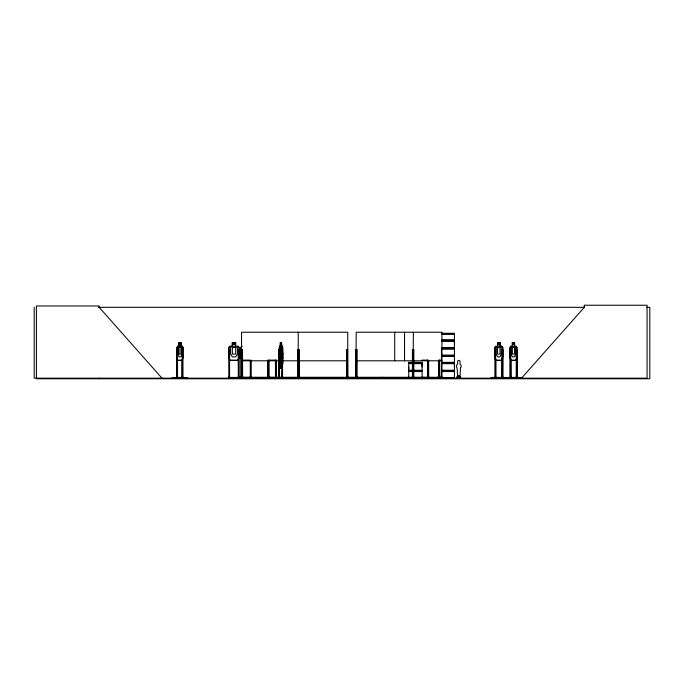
<?xml version="1.0" encoding="UTF-8"?>
<svg xmlns="http://www.w3.org/2000/svg" width="684" height="684" viewBox="0 0 684 684"><rect width="100%" height="100%" fill="white"/><g stroke="black" fill="none" stroke-linecap="round" stroke-linejoin="round"><path stroke-width="1.03" d="M412.076 370.224L408.724 370.224L408.741 366.94M422.088 366.94L422.088 363.657L413.683 363.666M454.424 366.94L454.424 363.657L441.958 363.666M454.424 344.471L454.424 341.188L441.958 341.188M350.678 378.09L350.678 377.577L361.4 377.619L361.391 378.166L345.146 378.021L345.129 377.585L350.43 377.585M407.835 378.09L407.835 377.619M418.548 378.09L418.548 377.577L407.134 377.577M279.328 354.03L279.679 350.516L282.466 350.516L282.774 354.03M279.44 354.03L279.79 350.516M282.201 360.382L282.706 356.886L282.312 360.382L279.628 360.382L279.2 356.868L279.653 360.263L282.287 360.263M273.839 377.619L273.865 378.166M283.971 377.619L283.997 378.166M182.243 360.382L182.859 356.868M281.526 368.095L282.099 356.843L281.526 347.489L280.457 347.489L279.893 356.843L280.423 368.214L281.68 368.214L281.68 364.692M280.414 342.684L279.884 354.055L280.466 363.409L281.526 363.409L282.09 347.489L281.449 342.684M413.375 332.227L413.008 378.166L413.375 349.592M516.061 360.382L516.856 356.868L516.155 360.382L510.726 360.382L510.016 356.886L510.811 360.382M171.958 378.166L187.527 378.166M181.098 377.619L181.132 378.166M501.791 360.382L502.68 356.868M406.775 378.166L422.584 378.166M506.006 377.619L506.049 378.166M514.18 378.021L514.188 377.585M282.338 364.692L282.774 363.392M282.817 354.013L282.449 364.692L279.688 364.692L279.328 363.409M279.636 346.198L279.14 378.166L279.106 349.592M490.881 378.166L498.414 378.021L498.448 377.577L498.465 378.166M491.215 378.098L491.309 377.577L498.465 377.577M264.195 378.166L271.069 378.098M239.178 356.868L238.006 360.263L229.918 360.263L228.866 356.868L228.866 347.506L229.918 346.318M295.308 378.072L295.368 377.577L295.385 378.166M300.601 378.072L300.669 377.577L300.558 378.098M436.127 378.166L440.231 378.021C440.718 376.858 435.888 376.764 436.691 378.166M227.977 378.166L228.576 377.577M240.033 378.166L240.554 378.021M241.247 378.098L240.794 378.141L240.742 349.592L242.504 349.592L242.615 378.166M241.461 377.577L241.315 378.021M356.005 377.619L355.928 378.098L355.851 349.592L357.193 349.592L357.082 378.166M177.695 346.198L177.036 347.506L177.729 346.318M510.11 356.886L510.11 347.455L510.837 346.198M510.187 347.506L510.871 346.318M494.823 347.455L495.738 346.198L501.842 346.198L502.766 347.438L502.766 356.886L501.868 360.382L495.635 360.382L494.823 356.886L494.823 347.455L495.772 346.318M241.922 346.198L240.802 347.455L240.802 356.886L241.888 360.382M241.974 346.318L240.922 347.506L240.922 356.868M459.708 378.149L460.127 378.166M408.724 378.149L412.067 377.876M458.733 375.644L458.639 376.055M457.254 378.166L457.023 376.61L457.297 377.602M457.493 378.166L457.681 377.995M240.913 378.098L240.853 377.123M297.728 378.166L297.728 349.592L299.07 349.592L299.053 378.166L298.617 378.166L298.583 377.123L299.062 377.123M98.393 307.321L584.615 307.321M646.594 307.321L649.8 307.321L649.8 378.765L36.406 378.765L36.406 305.979L99.197 305.979L99.197 307.321L161.98 378.166M441.283 333.27L454.45 333.27M441.949 333.51L454.45 333.536L454.424 339.863L441.958 339.863M441.975 333.929L454.424 333.929M441.984 333.937L454.407 333.937M441.881 340.324L454.527 340.324M441.881 340.726L454.527 340.726M181.038 342.684L178.952 342.684L179.02 346.318M179.02 342.804L180.969 342.804M235.664 342.804L232.38 342.804L232.38 346.318L230.619 347.489L230.619 354.055L232.38 356.868L235.664 356.868L237.416 354.055L237.416 347.489L235.664 346.318L235.783 342.684L232.261 342.684L232.261 346.198M280.346 342.804L281.526 342.804M497.533 342.804L500.055 342.804M512.367 342.804L514.582 342.804M177.601 346.198L182.32 346.198L183.021 347.438L183.021 356.886L182.337 360.382L177.583 360.382L176.968 356.886L177.062 347.455L176.968 356.886L177.678 360.382M282.304 346.198L279.525 346.198L279.157 347.455L279.397 363.452M510.743 346.198L516.129 346.198L516.933 347.438L516.035 346.198M182.927 347.438L182.226 346.198M282.176 346.318L282.706 347.438L282.817 363.435M502.689 347.438L502.56 378.166L502.518 377.123M510.11 347.455L510.102 378.166M441.958 347.746L454.433 347.746L454.433 341.188M441.881 348.207L454.527 348.207M441.881 348.618L454.527 348.618M441.958 349.071L454.433 349.071L454.433 355.398L441.949 355.415M182.859 349.592L182.312 349.592L182.252 378.166M228.687 349.592L229.653 349.592L229.542 378.166M239.178 349.592L238.212 349.592L238.323 378.166M282.552 349.592L282.201 378.166M347.728 349.592L346.702 349.592L346.788 378.166M441.958 349.592L441.471 349.592L441.419 378.166M494.857 349.592L495.823 349.592M510.067 349.592L510.691 349.592L510.768 378.166M279.705 350.627L282.432 350.627M280.457 354.055L281.526 354.03M441.975 355.227L454.424 355.227M441.949 355.68L454.45 355.68M441.949 355.748L454.45 355.748M441.949 355.979L454.45 355.996L454.424 362.34L441.958 362.34M441.975 356.398L454.424 356.398M280.457 356.868L281.526 356.843M494.823 356.886L495.712 360.382M177.626 360.263L182.295 360.263M241.974 360.263L250.062 360.263M269.111 360.263L275.592 360.263M421.729 360.263L427.62 360.263M439.658 360.263L441.608 360.263M495.695 360.263L501.808 360.263M510.777 360.263L516.095 360.263M242.923 360.382L250.147 360.382M269.043 360.382L275.661 360.382M421.686 360.382L427.705 360.382M439.581 360.382L441.565 360.382M241.537 360.801L279.636 360.801M281.757 360.801L347.728 360.801M356.219 360.801L441.958 360.801M408.724 362.34L412.076 362.34M413.683 362.34L422.096 362.34M408.639 362.794L412.024 362.794M413.658 362.794L422.19 362.794M441.881 362.794L454.527 362.794M408.639 363.204L412.024 363.204M413.658 363.204L422.19 363.204M441.881 363.204L454.527 363.204M412.076 363.657L408.724 363.666L408.724 370.224M280.654 366.333L281.338 366.333L281.338 367.505L280.654 367.505M280.466 368.095L281.637 368.095M413.683 370.224L422.096 370.224L422.096 363.666M441.958 370.224L454.433 370.224L454.433 363.666M408.639 370.685L412.024 370.685M413.658 370.685L422.19 370.685M441.881 370.685L454.527 370.685M408.639 371.087L412.024 371.087M413.658 371.087L422.19 371.087M441.881 371.087L454.527 371.087M412.076 371.549L408.724 371.549L408.724 377.876M413.683 371.549L422.096 371.549L422.096 377.876M441.958 371.549L454.433 371.549L454.433 377.876L441.949 377.893M176.532 377.123L177.566 377.123L177.541 378.166L177.481 349.592L176.626 349.592L176.643 378.166M181.91 377.123L182.953 377.123L182.919 378.166M242.615 377.123L240.631 377.123L240.631 378.166M268.983 377.123L267.803 377.123L267.812 378.166M275.361 377.123L276.541 377.123L276.541 378.166M278.696 377.123L279.542 377.123M281.799 377.123L282.646 377.123M299.164 377.123L297.608 377.123L297.617 378.166M438.435 377.123L439.684 377.123M441.419 377.123L442.001 377.123L442.103 378.09M501.859 377.123L503.022 377.123L503.005 378.166M509.973 377.123L511.076 377.123M516.138 377.123L517.232 377.123M177.233 377.423L182.252 377.423M229.764 377.423L238.1 377.423M242.863 377.423L250.156 377.423M268.761 377.423L275.601 377.423M279.14 377.423L282.201 377.423M298.686 377.423L299.164 377.423M421.549 377.423L427.671 377.423M439.555 377.423L441.642 377.423M458.015 377.406L459.605 377.406M495.661 377.423L502.124 377.423M510.768 377.423L516.437 377.423M239.289 377.577L239.887 378.166M457.023 377.602L460.597 377.602M408.741 377.705L412.093 377.705M413.683 377.705L422.088 377.705M441.975 377.705L454.424 377.705M413.683 377.893L422.113 377.876M251.943 378.166L251.421 378.021M450.953 378.166L446.917 378.098M355.851 378.166L356.219 332.227L441.958 332.227L441.958 378.166M457.057 377.995L460.862 378.149L460.332 378.158L460.597 376.61L460.323 377.602M427.876 378.098L427.902 377.123M430.766 378.166L427.491 378.098M273.241 378.072L287.502 378.021M506.476 377.577L506.57 378.098M499.388 378.072L521.541 378.166L584.29 307.321L584.29 305.235L647.073 305.235L647.073 378.166L34.2 378.166L34.2 307.321M513 377.577L513.077 378.098M422.225 377.577L422.259 378.021M187.245 378.072L187.228 377.585L172.248 377.619L172.291 378.166M178.344 378.166L178.344 377.577L178.43 378.098M238.006 346.318L239.178 347.489L239.178 378.166M277.353 377.577L277.542 378.166M501.765 346.198L502.68 347.489L501.723 346.318M298.848 378.021L298.985 377.123M345.129 377.585L345.078 378.166M279.747 377.619L279.688 378.166M282.193 346.198L282.663 347.489M279.44 363.409L279.799 364.692M228.747 356.886L229.833 360.382L238.092 360.382L239.297 356.886L239.297 347.438L238.058 346.198L229.867 346.198L228.747 347.455L228.798 378.166M413.897 378.021L413.923 377.123L412.298 377.123L412.298 378.166M282.355 350.516L282.663 354.03M521.157 378.166L521.157 377.577L499.311 377.577L499.311 378.166M517.138 378.166L517.138 349.592L516.232 349.592L516.232 378.166L516.155 377.123M516.839 347.438L516.856 378.166M516.762 347.489L516.762 356.868M516.668 377.123L516.702 378.166M516.514 360.177L516.625 378.166M516.437 377.123L516.437 378.166M514.582 346.318L514.659 342.684L512.29 342.684L512.367 346.318L511.23 347.489L511.23 354.055L512.367 356.868L514.488 356.868L515.625 354.055L515.625 347.489L514.488 346.318L514.488 342.804M512.384 342.684L512.461 346.318M510.974 359.117L511.051 378.166M510.948 377.123L510.948 378.166M510.538 378.166L510.58 377.123L510.469 378.166M510.349 349.592L510.281 378.166M502.928 378.166L502.928 349.592L501.953 349.592L501.876 378.166M502.757 377.123L502.757 378.166M502.321 377.123L502.364 378.166M502.201 360.177L502.124 378.166M502.005 377.123L502.005 378.166M500.141 346.198L500.141 342.684L497.448 342.684L497.533 346.318L496.225 347.489L496.225 354.055L497.533 356.868L499.978 356.868L501.286 354.055L501.286 347.489L499.978 346.318L499.978 342.804M500.064 342.684L500.055 346.318M497.61 342.804L497.61 346.318M495.909 378.166L495.909 377.123L494.754 377.123L494.771 378.166M495.823 359.117L495.823 378.166M495.575 349.592L495.661 378.166M495.455 377.123L495.455 378.166M495.421 377.123L495.421 378.166M494.9 347.455L494.9 378.166M491.326 377.577L491.326 378.166M459.357 377.602L459.357 375.516L458.263 375.516L458.263 377.602M442.497 378.166L442.497 377.277L241.042 377.277L241.042 378.166M440.411 377.277L440.299 378.166M439.573 360.177L439.684 378.166M439.453 360.177L439.555 378.166M439.325 377.123L439.308 378.166M438.666 360.177L438.606 378.166M438.538 360.177L438.564 378.166M430.193 378.166L430.193 377.577L427.355 377.577L427.355 378.166M428.817 378.166L428.817 377.123L427.577 377.123L427.577 378.166M428.611 360.177L428.714 378.166M427.782 360.177L427.757 378.166L427.68 360.177M413.811 378.166L413.863 349.592L412.409 349.592L412.409 378.166M413.487 377.123L413.495 378.166M413.273 377.123L413.341 378.166M412.897 377.123L412.897 378.166M412.52 377.123L412.529 378.166M411.725 377.277L411.725 378.166M407.151 377.577L407.151 378.166M404.543 332.227L404.543 360.801M394.719 332.227L394.719 360.801M383.254 377.277L383.254 378.166M381.176 377.277L381.176 378.166M357.304 378.166L357.304 377.123L355.748 377.123L355.748 378.166M356.116 377.123L356.15 378.166M350.379 377.577L350.379 378.166M347.54 349.592L347.634 378.166M347.412 377.123L347.387 378.166M347.036 377.123L347.01 378.166M346.882 349.592L346.882 378.166M346.6 378.166L346.6 377.123L347.823 377.123L347.823 378.166L347.728 332.227L241.537 332.227L241.537 378.166M300.276 377.277L300.276 378.166M298.882 349.592L298.882 378.166M298.694 360.177L298.686 378.166M298.352 377.123L298.378 378.166M298.224 332.227L298.224 378.166L298.113 377.123M298.044 349.592L297.95 378.166M297.839 377.123L297.839 378.166M287.485 378.166L287.485 377.577L273.164 377.577L273.164 378.166M282.595 347.438L282.552 378.166M282.381 377.123L282.33 378.166M282.064 377.123L282.064 378.166M281.885 364.41L281.851 378.166M281.56 346.198L281.56 342.684L280.303 342.684L280.346 346.318M281.637 364.581L281.569 368.214M280.577 364.581L280.534 368.214M279.457 352.764L279.457 349.592L278.79 349.592L278.721 378.166M279.397 354.013L279.491 378.166M279.286 377.123L279.286 378.166M276.456 360.177L276.396 378.166M276.319 377.123L276.319 378.166L276.225 360.177M276.071 377.123L276.105 378.166M275.84 377.123L275.84 378.166M275.686 360.177L275.686 378.166M275.601 377.123L275.601 378.166M275.455 360.177L275.481 378.166M275.37 377.123L275.37 378.166M271.189 378.166L271.189 377.577L264.605 377.619L264.665 378.166M268.897 360.177L268.983 378.166M268.761 377.123L268.761 378.166M268.667 360.177L268.667 378.166M268.547 377.123L268.513 378.166M268.128 360.177L268.128 378.166M267.906 360.177L267.957 378.166M251.344 378.166L251.344 377.123L250.156 377.123L250.156 378.166M251.233 360.177L251.233 378.166M251.122 377.123L251.122 378.166M250.378 377.123L250.378 378.166M250.267 360.177L250.267 378.166M243.128 377.277L243.128 378.166M242.392 377.123L242.392 378.166M241.708 349.592L241.649 378.166M241.426 377.123L241.392 378.166M239.289 378.166L239.289 377.123L238.1 377.123L238.1 378.166M229.764 378.166L229.764 377.123L228.576 377.123L228.576 378.166M187.194 377.577L187.194 378.166M182.859 347.489L182.859 378.166M182.551 356.997L182.619 378.166M182.423 377.123L182.44 378.166M182.004 360.177L181.944 378.166M180.935 342.684L180.969 346.318L181.961 347.489L181.961 354.055L180.969 356.868L179.114 356.868L178.122 354.055L178.122 347.489L179.114 346.318L179.114 342.804M180.875 342.804L180.875 346.318M177.173 359.117L177.088 378.166L177.036 377.123M176.934 349.592L176.934 378.166M99.197 378.166L99.197 378.765M293.522 378.021L304.243 378.098L304.235 377.577L293.522 377.585L293.522 378.021M460.494 367.898L459.999 377.089L457.622 377.089L457.126 367.898A2.385 2.385 0 0 1 457.622 364.153L457.622 361.579A1.188 1.188 0 0 1 458.81 360.391A1.188 1.188 0 0 1 459.999 361.579L459.999 364.153A2.385 2.385 0 0 1 460.494 367.898M280.158 355.21C281.714 356.655 278.858 370.642 281.158 360.194L282.039 363.478L281.381 359.399L282.133 355.21L281.141 358.621L280.158 355.21M180.636 343.385L179.447 343.385L179.447 344.556L180.636 344.556L180.636 343.385M235.074 343.385L232.97 343.385L232.97 344.556L235.074 344.556L235.074 343.385M281.329 343.385L280.645 343.385L280.645 344.556L281.329 344.556L281.329 343.385M499.542 343.385L497.969 343.385L497.969 344.556L499.542 344.556L499.542 343.385M514.111 343.385L512.752 343.385L512.752 344.556L514.111 344.556L514.111 343.385M180.969 347.489L179.114 347.489L179.114 354.055L180.969 354.055L180.969 347.489M235.664 347.489L232.38 347.489L232.38 354.055L235.664 354.055L235.664 347.489M499.978 347.489L497.533 347.489L497.533 354.055L499.978 354.055L499.978 347.489M514.488 347.489L512.367 347.489L512.367 354.055L514.488 354.055L514.488 347.489M268.282 378.166L268.282 377.123L268.248 378.166"/></g></svg>
